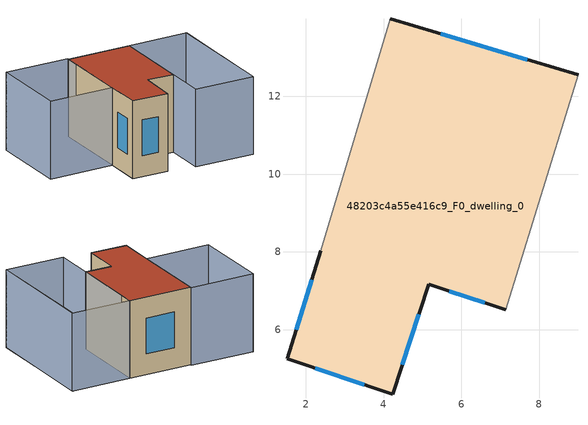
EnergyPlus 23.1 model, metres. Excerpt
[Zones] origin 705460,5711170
48203c4a55e416c9_F0_dwelling_0
 floor ground (EU_floor_Construction): 7.14,6.52 9,12.55 4.17,13.99 2.38,8.03 1.52,5.25 4.23,4.34 5.16,7.16 z0
 wall outside (EU_wall_Construction): 4.17,13.99 9,12.55 / 7.14,6.52 5.16,7.16 4.23,4.34 1.52,5.25 2.38,8.03 z0:6
 wall adiabatic (EU_wall_Construction): 2.38,8.03 4.17,13.99 / 9,12.55 7.14,6.52 z0:6
 window (EU_Window_Construction): 1.75,6 2.15,7.28 / 5.47,13.6 7.7,12.94 / 6.6,6.69 5.69,6.99 / 4.91,6.4 4.48,5.1 / 3.5,4.59 2.25,5.01 z1.62:4.38
 roof outside (EU_roof_Construction): 9,12.55 7.14,6.52 5.16,7.16 4.23,4.34 1.52,5.25 2.38,8.03 4.17,13.99 z6
shading: 10.74,2.13 13.48,11.19 / 6.2,3.48 9,12.55 / 9,12.55 13.53,11.15 / 13.53,11.15 10.73,2.08 / 10.73,2.08 6.2,3.48 / 4.2,14.08 2.38,8.03 / 2.38,8.03 -2.51,9.5 / -2.51,9.5 -0.7,15.54 / -0.7,15.54 4.2,14.08 z0:6
[Building]
EU S2 Campaign: North Axis=0; Terrain=City; Solar Distribution=FullExterior
[Site:Location]
London: Latitude=51.5; Longitude=-0.5; Time Zone=0; Elevation=25
[SizingPeriod:WeatherFileDays]
AnnualSizingPeriod: Begin Month=1; Begin Day of Month=1; End Month=12; End Day of Month=31; Day of Week for Start Day=Monday; Use Weather File Daylight Saving Period=No; Use Weather File Rain and Snow Indicators=No
[MATERIAL]
EU_InternalMass_Material: Roughness=MediumRough; Thickness=0.1; Conductivity=1; Density=1800; Specific Heat=900; Thermal Absorptance=0.9; Solar Absorptance=0.7; Visible Absorptance=0.7
[MATERIAL:NOMASS] Roughness=MediumRough; Thermal Absorptance=0.9; Solar Absorptance=0.7; Visible Absorptance=0.7
Name | Thermal Resistance
EU_wall_NoMass | 0.555556
EU_roof_NoMass | 0.510204
EU_floor_NoMass | 1.68919
[WINDOWMATERIAL:SIMPLEGLAZINGSYSTEM]
EU_Window_SimpleGlazing: UFactor=3.96; Solar Heat Gain Coefficient=0.85; Visible Transmittance=0.85
[CONSTRUCTION]
EU_wall_Construction: EU_wall_NoMass
EU_roof_Construction: EU_roof_NoMass
EU_floor_Construction: EU_floor_NoMass
EU_InternalMass_Construction: EU_InternalMass_Material
EU_Window_Construction: EU_Window_SimpleGlazing
[ZONE]
48203c4a55e416c9_F0_dwelling_0: Type=1; Multiplier=1; Ceiling Height=autocalculate; Volume=239.143; Floor Area=autocalculate; Part of Total Floor Area=Yes
[INTERNALMASS]
48203c4a55e416c9_F0_dwelling_0_EU_InternalMass: Construction=EU_InternalMass_Construction; Zone or ZoneList=48203c4a55e416c9_F0_dwelling_0; Surface Area=39.8572
[OTHEREQUIPMENT]
EU_Step8_InternalGain_48203c4a55e416c9_F0_dwelling_0_f000: Fuel Type=Electricity; Zone or ZoneList or Space or SpaceList=48203c4a55e416c9_F0_dwelling_0; Schedule=EU_Step8_GainSchedule_48203c4a55e416c9_F0_dwelling_0_f000; Design Level Calculation Method=Watts/Area; Power per Zone Floor Area=1; Fraction Latent=0; Fraction Radiant=0; Fraction Lost=0; Carbon Dioxide Generation Rate=0; EndUse Subcategory=EU_Step8_InternalGains
[ZONEVENTILATION:DESIGNFLOWRATE]
EU_ConstantAir_48203c4a55e416c9_F0_dwelling_0: Zone or ZoneList or Space or SpaceList=48203c4a55e416c9_F0_dwelling_0; Schedule=EU_AlwaysOn; Design Flow Rate Calculation Method=AirChanges/Hour; Air Changes per Hour=0.48; Ventilation Type=Natural; Fan Pressure Rise=0; Fan Total Efficiency=1; Constant Term Coefficient=1; Temperature Term Coefficient=0; Velocity Term Coefficient=0; Velocity Squared Term Coefficient=0; Minimum Indoor Temperature=-100; Maximum Indoor Temperature=100; Delta Temperature=-100; Minimum Outdoor Temperature=-100; Maximum Outdoor Temperature=100; Maximum Wind Speed=40
[HVACTEMPLATE:THERMOSTAT]
EU_HeatOnly_48203c4a55e416c9_F0_dwelling_0: Constant Heating Setpoint=20; Constant Cooling Setpoint=50
[HVACTEMPLATE:ZONE:IDEALLOADSAIRSYSTEM]
48203c4a55e416c9_F0_dwelling_0: Template Thermostat=EU_HeatOnly_48203c4a55e416c9_F0_dwelling_0; System Availability Schedule=EU_AlwaysOn; Maximum Heating Supply Air Temperature=50; Minimum Cooling Supply Air Temperature=13; Maximum Heating Supply Air Humidity Ratio=0.0156; Minimum Cooling Supply Air Humidity Ratio=0.0077; Heating Limit=NoLimit; Cooling Limit=NoLimit; Heating Availability Schedule=EU_AlwaysOn; Cooling Availability Schedule=EU_CoolingOff; Dehumidification Control Type=ConstantSensibleHeatRatio; Cooling Sensible Heat Ratio=0.7; Dehumidification Setpoint=60; Humidification Control Type=None; Humidification Setpoint=30; Outdoor Air Method=None; Outdoor Air Flow Rate per Person=0.00944; Outdoor Air Flow Rate per Zone Floor Area=0; Outdoor Air Flow Rate per Zone=0; Demand Controlled Ventilation Type=None; Outdoor Air Economizer Type=NoEconomizer; Heat Recovery Type=None; Sensible Heat Recovery Effectiveness=0.7; Latent Heat Recovery Effectiveness=0.65
[SIZING:ZONE]
48203c4a55e416c9_F0_dwelling_0: Zone Cooling Design Supply Air Temperature Input Method=SupplyAirTemperature; Zone Cooling Design Supply Air Temperature=13; Zone Heating Design Supply Air Temperature Input Method=SupplyAirTemperature; Zone Heating Design Supply Air Temperature=50; Zone Cooling Design Supply Air Humidity Ratio=0.008; Zone Heating Design Supply Air Humidity Ratio=0.008; Cooling Design Air Flow Method=DesignDay; Cooling Design Air Flow Rate=0; Cooling Minimum Air Flow per Zone Floor Area=0.000762; Cooling Minimum Air Flow=0; Cooling Minimum Air Flow Fraction=0.2; Heating Design Air Flow Method=DesignDay; Heating Design Air Flow Rate=0; Heating Maximum Air Flow per Zone Floor Area=0.002032; Heating Maximum Air Flow=0.141576; Heating Maximum Air Flow Fraction=0.3; Account for Dedicated Outdoor Air System=No; Dedicated Outdoor Air System Control Strategy=NeutralSupplyAir; Dedicated Outdoor Air Low Setpoint Temperature for Design=autosize; Dedicated Outdoor Air High Setpoint Temperature for Design=autosize; Zone Load Sizing Method=Sensible Load Only No Latent Load; Zone Latent Cooling Design Supply Air Humidity Ratio Input Method=HumidityRatioDifference; Zone Cooling Design Supply Air Humidity Ratio Difference=0.005; Zone Latent Heating Design Supply Air Humidity Ratio Input Method=HumidityRatioDifference; Zone Humidification Design Supply Air Humidity Ratio Difference=0.005
[SCHEDULE:CONSTANT]
Name | Hourly Value
EU_AlwaysOn | 1
EU_CoolingOff | 0
[SCHEDULE:FILE]
EU_Step8_GainSchedule_48203c4a55e416c9_F0_dwelling_0_f000: File=../../schedules/48203c4a55e416c9/48203c4a55e416c9_F0_dwelling_0_f000_gain.csv; Column Number=1; Rows to Skip at Top=0; Number of Hours of Data=8760; Column Separator=Comma; Interpolate to Timestep=No; Minutes per Item=60; Adjust Schedule for Daylight Savings=Yes
